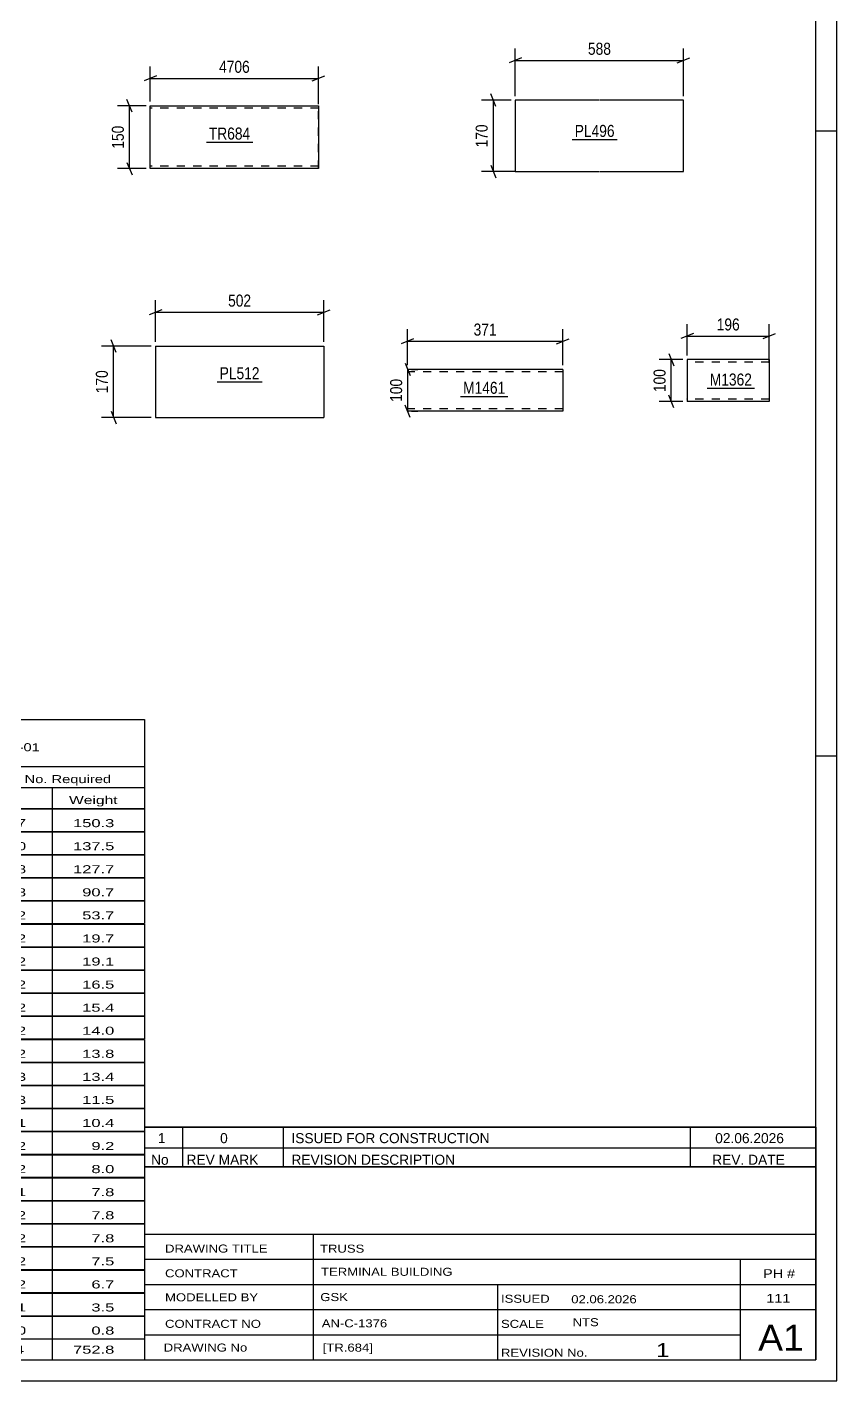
# Model space of a CAD drawing. Header units: millimetres. Extents: x 0 to 841, y 0 to 594.
# Drawn here: x 648 to 841, y 0 to 322.8 of the extents above; entities that cross this region are included whole.
import ezdxf

# ---------------------------------------------------------------- set-up
doc = ezdxf.new("R2010")
doc.units = ezdxf.units.MM
doc.linetypes.add('DXK_LINE_DOT2', pattern=[3.9198, 1.9599, -1.9599])
doc.styles.add('Arial Narrow', font='ARIALN.TTF', dxfattribs={"height": 0.2})

# ---------------------------------------------------------------- blocks, each defined once
blk = doc.blocks.new('Unknown-570386953-1113')
at = {"color": 5, "linetype": 'Continuous'}
for p, q in [((841, 0), (841, 594)), ((836, 5), (836, 589)), ((841, 298), (836, 298)), ((841, 149), (836, 149)), ((5, 5), (836, 5)), ((0, 0), (841, 0))]:
    blk.add_line(p, q, dxfattribs=at)
blk = doc.blocks.new('Part-570386953-1851 - 1837')
at = {"color": 2, "linetype": 'Continuous'}
for p, q in [((764.36, 305.39), (764.36, 288.39)), ((784.36, 305.39), (764.36, 305.39)), ((804.46, 305.39), (784.46, 305.39)), ((804.46, 288.39), (804.46, 305.39)), ((764.36, 288.39), (784.36, 288.39)), ((784.46, 288.39), (804.46, 288.39))]:
    blk.add_line(p, q, dxfattribs=at)
blk = doc.blocks.new('Part-570386953-1677 - 1663')
at = {"color": 2, "linetype": 'Continuous'}
for p, q in [((677.37, 289.09), (677.37, 304.09)), ((677.37, 304.09), (697.37, 304.09)), ((697.47, 304.09), (717.47, 304.09)), ((717.47, 304.09), (717.47, 304.09)), ((717.47, 304.09), (717.47, 289.09)), ((697.37, 289.09), (677.37, 289.09)), ((717.47, 289.09), (697.47, 289.09)), ((717.47, 289.09), (717.47, 289.09))]:
    blk.add_line(p, q, dxfattribs=at)
at = {"color": 7, "linetype": 'DXK_LINE_DOT2'}
for p, q in [((697.37, 303.49), (677.37, 303.49)), ((717.47, 303.49), (697.47, 303.49)), ((717.47, 289.09), (717.47, 304.09)), ((717.47, 303.49), (717.47, 303.49)), ((697.37, 289.69), (677.37, 289.69)), ((677.37, 289.09), (677.37, 289.18)), ((717.47, 289.69), (697.47, 289.69)), ((717.47, 289.69), (717.47, 289.69))]:
    blk.add_line(p, q, dxfattribs=at)
blk = doc.blocks.new('Part-570386953-4814 - 4810')
at = {"color": 2, "linetype": 'Continuous'}
for p, q in [((824.89, 243.54), (805.31, 243.54)), ((805.31, 243.54), (805.31, 233.54)), ((824.89, 243.54), (824.89, 243.45)), ((824.89, 243.45), (824.89, 233.54)), ((824.89, 233.54), (805.31, 233.54))]:
    blk.add_line(p, q, dxfattribs=at)
at = {"color": 7, "linetype": 'DXK_LINE_DOT2'}
for p, q in [((824.89, 242.94), (805.31, 242.94)), ((805.31, 234.14), (805.31, 234.19)), ((824.89, 234.14), (805.31, 234.14)), ((824.89, 234.14), (824.89, 234.19))]:
    blk.add_line(p, q, dxfattribs=at)
blk = doc.blocks.new('Part-570386953-32061 - 32060')
at = {"color": 2, "linetype": 'Continuous'}
for p, q in [((678.6, 246.77), (678.6, 229.77)), ((678.6, 246.77), (698.6, 246.77)), ((698.7, 246.77), (718.7, 246.77)), ((718.7, 246.77), (718.7, 229.77)), ((678.6, 229.77), (698.6, 229.77)), ((698.7, 229.77), (718.7, 229.77))]:
    blk.add_line(p, q, dxfattribs=at)
blk = doc.blocks.new('Part-570386953-32075 - 32074')
at = {"color": 2, "linetype": 'Continuous'}
for p, q in [((775.7, 241.22), (738.63, 241.22)), ((738.63, 241.22), (738.63, 231.31)), ((775.7, 241.22), (775.7, 231.22)), ((738.63, 231.22), (738.63, 231.31)), ((775.7, 231.22), (738.63, 231.22))]:
    blk.add_line(p, q, dxfattribs=at)
at = {"color": 7, "linetype": 'DXK_LINE_DOT2'}
for p, q in [((775.7, 240.62), (738.63, 240.62)), ((775.7, 241.13), (775.7, 241.22)), ((738.63, 231.82), (738.63, 231.86)), ((775.7, 231.82), (738.63, 231.82)), ((775.7, 231.82), (775.7, 231.86))]:
    blk.add_line(p, q, dxfattribs=at)
blk = doc.blocks.new('StraightDimension-570386953-27047 - 1837')
at = {"color": 7, "linetype": 'Continuous'}
for p, q in [((764.36, 306.39), (764.36, 317.74)), ((804.46, 306.39), (804.46, 317.74)), ((765.86, 315.49), (762.86, 314.29)), ((764.36, 314.89), (804.46, 314.89)), ((802.96, 314.29), (805.96, 315.49))]:
    blk.add_line(p, q, dxfattribs=at)
at = {"color": 0}
blk.add_wipeout([(787.75, 315.64), (787.75, 319.84), (781.07, 319.84), (781.07, 315.64)], dxfattribs=at)
at = {"color": 3, "style": 'Arial Narrow'}
blk.add_text('588', height=2.863, dxfattribs=at).set_placement((781.67, 316.24))
blk = doc.blocks.new('StraightDimension-570386953-27058 - 1837')
at = {"color": 7, "linetype": 'Continuous'}
for p, q in [((759.72, 303.89), (758.52, 306.89)), ((763.36, 305.39), (756.27, 305.39)), ((759.12, 288.39), (759.12, 305.39)), ((764.42, 288.39), (756.27, 288.39)), ((758.52, 289.89), (759.72, 286.89))]:
    blk.add_line(p, q, dxfattribs=at)
at = {"color": 0}
blk.add_wipeout([(758.37, 300.23), (754.17, 300.23), (754.17, 293.55), (758.37, 293.55)], dxfattribs=at)
at = {"color": 3, "style": 'Arial Narrow'}
blk.add_text('170', height=2.863, rotation=90.0002, dxfattribs=at).set_placement((757.77, 294.15))
blk = doc.blocks.new('StraightDimension-570386953-31820 - 1663')
at = {"color": 7, "linetype": 'Continuous'}
for p, q in [((676.37, 304.09), (669.56, 304.09)), ((673.01, 302.59), (671.81, 305.59)), ((672.41, 289.09), (672.41, 304.09)), ((671.81, 290.59), (673.01, 287.59)), ((676.37, 289.09), (669.56, 289.09))]:
    blk.add_line(p, q, dxfattribs=at)
at = {"color": 0}
blk.add_wipeout([(671.66, 299.93), (667.46, 299.93), (667.46, 293.25), (671.66, 293.25)], dxfattribs=at)
at = {"color": 3, "style": 'Arial Narrow'}
blk.add_text('150', height=2.863, rotation=90.0002, dxfattribs=at).set_placement((671.06, 293.85))
blk = doc.blocks.new('StraightDimension-570386953-31806 - 1663')
at = {"color": 7, "linetype": 'Continuous'}
for p, q in [((677.37, 305.09), (677.37, 313.44)), ((717.47, 304.49), (717.47, 313.44)), ((678.87, 311.19), (675.87, 309.99)), ((677.37, 310.59), (717.47, 310.59)), ((715.97, 309.99), (718.97, 311.19))]:
    blk.add_line(p, q, dxfattribs=at)
at = {"color": 0}
blk.add_wipeout([(701.67, 311.34), (701.67, 315.54), (693.16, 315.54), (693.16, 311.34)], dxfattribs=at)
at = {"color": 3, "style": 'Arial Narrow'}
blk.add_text('4706', height=2.863, dxfattribs=at).set_placement((693.76, 311.94))
blk = doc.blocks.new('StraightDimension-570386953-31896 - 4810')
at = {"color": 7, "linetype": 'Continuous'}
for p, q in [((804.31, 243.54), (798.67, 243.54)), ((800.92, 245.04), (802.12, 242.04)), ((801.52, 233.54), (801.52, 243.54)), ((804.31, 233.54), (798.67, 233.54)), ((802.12, 232.04), (800.92, 235.04))]:
    blk.add_line(p, q, dxfattribs=at)
at = {"color": 0}
blk.add_wipeout([(800.77, 241.88), (796.57, 241.88), (796.57, 235.2), (800.77, 235.2)], dxfattribs=at)
at = {"color": 3, "style": 'Arial Narrow'}
blk.add_text('100', height=2.863, rotation=90.0002, dxfattribs=at).set_placement((800.17, 235.8))
blk = doc.blocks.new('StraightDimension-570386953-31853 - 4810')
at = {"color": 7, "linetype": 'Continuous'}
for p, q in [((805.31, 244.54), (805.31, 252)), ((824.89, 242.75), (824.89, 252)), ((806.81, 249.75), (803.81, 248.55)), ((805.31, 249.15), (824.89, 249.15)), ((823.39, 248.55), (826.39, 249.75))]:
    blk.add_line(p, q, dxfattribs=at)
at = {"color": 0}
blk.add_wipeout([(818.44, 249.9), (818.44, 254.1), (811.76, 254.1), (811.76, 249.9)], dxfattribs=at)
at = {"color": 3, "style": 'Arial Narrow'}
blk.add_text('196', height=2.863, dxfattribs=at).set_placement((812.36, 250.5))
blk = doc.blocks.new('StraightDimension-570386953-32200 - 32060')
at = {"color": 7, "linetype": 'Continuous'}
for p, q in [((677.6, 246.77), (665.75, 246.77)), ((669.2, 245.27), (668, 248.27)), ((668.6, 229.77), (668.6, 246.77)), ((677.6, 229.77), (665.75, 229.77)), ((668, 231.27), (669.2, 228.27))]:
    blk.add_line(p, q, dxfattribs=at)
at = {"color": 0}
blk.add_wipeout([(667.85, 241.61), (663.65, 241.61), (663.65, 234.93), (667.85, 234.93)], dxfattribs=at)
at = {"color": 3, "style": 'Arial Narrow'}
blk.add_text('170', height=2.863, rotation=90.0002, dxfattribs=at).set_placement((667.25, 235.53))
blk = doc.blocks.new('StraightDimension-570386953-32204 - 32060')
at = {"color": 7, "linetype": 'Continuous'}
for p, q in [((680.1, 255.44), (677.1, 254.24)), ((678.6, 247.77), (678.6, 257.69)), ((717.2, 254.24), (720.2, 255.44)), ((718.7, 247.77), (718.7, 257.69)), ((678.6, 254.84), (718.7, 254.84))]:
    blk.add_line(p, q, dxfattribs=at)
at = {"color": 0}
blk.add_wipeout([(701.99, 255.59), (701.99, 259.79), (695.31, 259.79), (695.31, 255.59)], dxfattribs=at)
at = {"color": 3, "style": 'Arial Narrow'}
blk.add_text('502', height=2.863, dxfattribs=at).set_placement((695.91, 256.19))
blk = doc.blocks.new('StraightDimension-570386953-35262 - 32074')
at = {"color": 7, "linetype": 'Continuous'}
for p, q in [((738.63, 242.22), (738.63, 250.77)), ((775.7, 242.22), (775.7, 250.77)), ((740.13, 248.52), (737.13, 247.32)), ((738.63, 247.92), (775.7, 247.92)), ((774.2, 247.32), (777.2, 248.52))]:
    blk.add_line(p, q, dxfattribs=at)
at = {"color": 0}
blk.add_wipeout([(760.5, 248.67), (760.5, 252.87), (753.82, 252.87), (753.82, 248.67)], dxfattribs=at)
at = {"color": 3, "style": 'Arial Narrow'}
blk.add_text('371', height=2.863, dxfattribs=at).set_placement((754.42, 249.27))
blk = doc.blocks.new('StraightDimension-570386953-35273 - 32074')
at = {"color": 7, "linetype": 'Continuous'}
for p, q in [((738.13, 242.72), (739.33, 239.72)), ((738.73, 231.22), (738.73, 241.22)), ((739.63, 241.22), (741.13, 241.22)), ((739.33, 229.72), (738.13, 232.72)), ((739.63, 231.22), (741.13, 231.22))]:
    blk.add_line(p, q, dxfattribs=at)
at = {"color": 0}
blk.add_wipeout([(737.98, 239.56), (733.78, 239.56), (733.78, 232.88), (737.98, 232.88)], dxfattribs=at)
at = {"color": 3, "style": 'Arial Narrow'}
blk.add_text('100', height=2.863, rotation=90.0002, dxfattribs=at).set_placement((737.38, 233.48))
blk = doc.blocks.new('Unknown-570386953-37525')
at = {"color": 7, "linetype": 'Continuous'}
for p, q in [((676, 51.05), (676, 5)), ((676, 51.05), (836, 51.05)), ((836, 51), (836, 5)), ((676, 35), (836, 35)), ((716.14, 35), (716.14, 5)), ((676, 29), (836, 29)), ((818, 5.05), (818, 29.05)), ((676, 23), (836, 23)), ((760.14, 23), (760.14, 5)), ((676, 17), (836, 17)), ((676, 11), (818, 11)), ((676, 5), (836, 5))]:
    blk.add_line(p, q, dxfattribs=at)
at = {"color": 7, "style": 'Arial Narrow'}
for s, height, width, p in [('DRAWING TITLE', 1.9089, 1.425378, (680.88, 30.61)), ('TRUSS', 1.909, 1.425378, (717.81, 30.59)), ('CONTRACT', 1.909, 1.425378, (680.88, 24.71)), ('TERMINAL BUILDING', 1.9089, 1.425378, (718.06, 25.07)), ('MODELLED BY', 1.9089, 1.425378, (680.88, 18.98)), ('GSK', 1.909, 1.425378, (717.88, 19.04)), ('ISSUED', 1.909, 1.425378, (760.94, 18.64)), ('02.06.2026', 1.909, 1.425378, (777.69, 18.52)), ('CONTRACT NO', 1.9089, 1.425378, (680.88, 12.66)), ('AN-C-1376', 1.909, 1.425378, (718.23, 12.78)), ('SCALE', 1.909, 1.425378, (760.94, 12.65)), ('A1', 6.204, 1.25, (822.24, 7.2)), ('DRAWING No', 1.909, 1.425378, (680.56, 7)), ('[TR.684]', 1.909, 1.425378, (718.46, 6.99)), ('REVISION No.', 1.9089, 1.425378, (760.94, 5.77)), ('1', 3.34, 1.5, (797.91, 5.68))]:
    blk.add_text(s, height=height, dxfattribs=dict(at, width=width)).set_placement(p)
at = {"color": 7, "linetype": 'Continuous', "style": 'Arial Narrow'}
for s, height, width, p in [('PH #', 2.1, 1.42538, (823.4, 24.55)), ('111', 2.1, 1.42538, (824.19, 18.65)), ('NTS', 1.909, 1.425378, (778, 13.05))]:
    blk.add_text(s, height=height, dxfattribs=dict(at, width=width)).set_placement(p)
blk = doc.blocks.new('Unknown-570386953-37526')
at = {"color": 7, "linetype": 'Continuous'}
for p, q in [((516, 157.75), (676, 157.75)), ((516, 146.5), (516, 157.75)), ((676, 157.75), (676, 146.5)), ((516, 146.5), (676, 146.5)), ((516, 146.5), (516, 141.5)), ((676, 146.5), (676, 141.5)), ((516, 141.5), (676, 141.5)), ((516, 141.5), (516, 136.5)), ((540, 141.5), (540, 136.5)), ((575.5, 141.5), (575.5, 136.5)), ((601.5, 141.5), (601.5, 136.5)), ((614.5, 141.5), (614.5, 136.5)), ((632, 141.5), (632, 136.5)), ((654, 141.5), (654, 136.5)), ((676, 141.5), (676, 136.5)), ((516, 136.5), (676, 136.5)), ((516, 136.45), (516, 131.05)), ((516, 136.45), (676, 136.45)), ((540, 136.5), (540, 131)), ((575.5, 136.5), (575.5, 131)), ((601.5, 136.5), (601.5, 131)), ((614.5, 136.5), (614.5, 131)), ((632, 136.5), (632, 131)), ((654, 136.5), (654, 131)), ((676, 136.45), (676, 131.05)), ((516, 131.05), (676, 131.05)), ((516, 130.95), (516, 125.55)), ((516, 130.95), (676, 130.95)), ((540, 131), (540, 125.5)), ((575.5, 131), (575.5, 125.5)), ((601.5, 131), (601.5, 125.5)), ((614.5, 131), (614.5, 125.5)), ((632, 131), (632, 125.5)), ((654, 131), (654, 125.5)), ((676, 130.95), (676, 125.55)), ((516, 125.55), (676, 125.55)), ((516, 125.45), (516, 120.05)), ((516, 125.45), (676, 125.45)), ((540, 125.5), (540, 120)), ((575.5, 125.5), (575.5, 120)), ((601.5, 125.5), (601.5, 120)), ((614.5, 125.5), (614.5, 120)), ((632, 125.5), (632, 120)), ((654, 125.5), (654, 120)), ((676, 125.45), (676, 120.05)), ((516, 120.05), (676, 120.05)), ((516, 119.95), (516, 114.55)), ((516, 119.95), (676, 119.95)), ((540, 120), (540, 114.5)), ((575.5, 120), (575.5, 114.5)), ((601.5, 120), (601.5, 114.5)), ((614.5, 120), (614.5, 114.5)), ((632, 120), (632, 114.5)), ((654, 120), (654, 114.5)), ((676, 119.95), (676, 114.55)), ((516, 114.55), (676, 114.55)), ((516, 114.45), (516, 109.05)), ((516, 114.45), (676, 114.45)), ((540, 114.5), (540, 109)), ((575.5, 114.5), (575.5, 109)), ((601.5, 114.5), (601.5, 109)), ((614.5, 114.5), (614.5, 109)), ((632, 114.5), (632, 109)), ((654, 114.5), (654, 109)), ((676, 114.45), (676, 109.05)), ((516, 109.05), (676, 109.05)), ((516, 108.95), (516, 103.55)), ((516, 108.95), (676, 108.95)), ((540, 109), (540, 103.5)), ((575.5, 109), (575.5, 103.5)), ((601.5, 109), (601.5, 103.5)), ((614.5, 109), (614.5, 103.5)), ((632, 109), (632, 103.5)), ((654, 109), (654, 103.5)), ((676, 108.95), (676, 103.55)), ((516, 103.55), (676, 103.55)), ((516, 103.45), (516, 98.05)), ((516, 103.45), (676, 103.45)), ((540, 103.5), (540, 98)), ((575.5, 103.5), (575.5, 98)), ((601.5, 103.5), (601.5, 98)), ((614.5, 103.5), (614.5, 98)), ((632, 103.5), (632, 98)), ((654, 103.5), (654, 98)), ((676, 103.45), (676, 98.05)), ((516, 98.05), (676, 98.05)), ((516, 97.95), (516, 92.55)), ((516, 97.95), (676, 97.95)), ((540, 98), (540, 92.5)), ((575.5, 98), (575.5, 92.5)), ((601.5, 98), (601.5, 92.5)), ((614.5, 98), (614.5, 92.5)), ((632, 98), (632, 92.5)), ((654, 98), (654, 92.5)), ((676, 97.95), (676, 92.55)), ((516, 92.55), (676, 92.55)), ((516, 92.45), (516, 87.05)), ((516, 92.45), (676, 92.45)), ((540, 92.5), (540, 87)), ((575.5, 92.5), (575.5, 87)), ((601.5, 92.5), (601.5, 87)), ((614.5, 92.5), (614.5, 87)), ((632, 92.5), (632, 87)), ((654, 92.5), (654, 87)), ((676, 92.45), (676, 87.05)), ((516, 87.05), (676, 87.05)), ((516, 86.95), (516, 81.55)), ((516, 86.95), (676, 86.95)), ((540, 87), (540, 81.5)), ((575.5, 87), (575.5, 81.5)), ((601.5, 87), (601.5, 81.5)), ((614.5, 87), (614.5, 81.5)), ((632, 87), (632, 81.5)), ((654, 87), (654, 81.5)), ((676, 86.95), (676, 81.55)), ((516, 81.55), (676, 81.55)), ((516, 81.45), (516, 76.05)), ((516, 81.45), (676, 81.45)), ((540, 81.5), (540, 76)), ((575.5, 81.5), (575.5, 76)), ((601.5, 81.5), (601.5, 76)), ((614.5, 81.5), (614.5, 76)), ((632, 81.5), (632, 76)), ((654, 81.5), (654, 76)), ((676, 81.45), (676, 76.05)), ((516, 76.05), (676, 76.05)), ((516, 75.95), (516, 70.55)), ((516, 75.95), (676, 75.95)), ((540, 76), (540, 70.5)), ((575.5, 76), (575.5, 70.5)), ((601.5, 76), (601.5, 70.5)), ((614.5, 76), (614.5, 70.5)), ((632, 76), (632, 70.5)), ((654, 76), (654, 70.5)), ((676, 75.95), (676, 70.55)), ((516, 70.55), (676, 70.55)), ((516, 70.45), (516, 65.05)), ((516, 70.45), (676, 70.45)), ((540, 70.5), (540, 65)), ((575.5, 70.5), (575.5, 65)), ((601.5, 70.5), (601.5, 65)), ((614.5, 70.5), (614.5, 65)), ((632, 70.5), (632, 65)), ((654, 70.5), (654, 65)), ((676, 70.45), (676, 65.05)), ((516, 65.05), (676, 65.05)), ((516, 64.95), (516, 59.55)), ((516, 64.95), (676, 64.95)), ((540, 65), (540, 59.5)), ((575.5, 65), (575.5, 59.5)), ((601.5, 65), (601.5, 59.5)), ((614.5, 65), (614.5, 59.5)), ((632, 65), (632, 59.5)), ((654, 65), (654, 59.5)), ((676, 64.95), (676, 59.55)), ((516, 59.55), (676, 59.55)), ((516, 59.45), (516, 54.05)), ((516, 59.45), (676, 59.45)), ((540, 59.5), (540, 54)), ((575.5, 59.5), (575.5, 54)), ((601.5, 59.5), (601.5, 54)), ((614.5, 59.5), (614.5, 54)), ((632, 59.5), (632, 54)), ((654, 59.5), (654, 54)), ((676, 59.45), (676, 54.05)), ((516, 54.05), (676, 54.05)), ((516, 53.95), (516, 48.55)), ((516, 53.95), (676, 53.95)), ((540, 54), (540, 48.5)), ((575.5, 54), (575.5, 48.5)), ((601.5, 54), (601.5, 48.5)), ((614.5, 54), (614.5, 48.5)), ((632, 54), (632, 48.5)), ((654, 54), (654, 48.5)), ((676, 53.95), (676, 48.55)), ((516, 48.55), (676, 48.55)), ((516, 48.45), (516, 43.05)), ((516, 48.45), (676, 48.45)), ((540, 48.5), (540, 43)), ((575.5, 48.5), (575.5, 43)), ((601.5, 48.5), (601.5, 43)), ((614.5, 48.5), (614.5, 43)), ((632, 48.5), (632, 43)), ((654, 48.5), (654, 43)), ((676, 48.45), (676, 43.05)), ((516, 43.05), (676, 43.05)), ((516, 42.95), (516, 37.55)), ((516, 42.95), (676, 42.95)), ((540, 43), (540, 37.5)), ((575.5, 43), (575.5, 37.5)), ((601.5, 43), (601.5, 37.5)), ((614.5, 43), (614.5, 37.5)), ((632, 43), (632, 37.5)), ((654, 43), (654, 37.5)), ((676, 42.95), (676, 37.55)), ((516, 37.55), (676, 37.55)), ((516, 37.45), (516, 32.05)), ((516, 37.45), (676, 37.45)), ((540, 37.5), (540, 32)), ((575.5, 37.5), (575.5, 32)), ((601.5, 37.5), (601.5, 32)), ((614.5, 37.5), (614.5, 32)), ((632, 37.5), (632, 32)), ((654, 37.5), (654, 32)), ((676, 37.45), (676, 32.05)), ((516, 32.05), (676, 32.05)), ((516, 31.95), (516, 26.55)), ((516, 31.95), (676, 31.95)), ((540, 32), (540, 26.5)), ((575.5, 32), (575.5, 26.5)), ((601.5, 32), (601.5, 26.5)), ((614.5, 32), (614.5, 26.5)), ((632, 32), (632, 26.5)), ((654, 32), (654, 26.5)), ((676, 31.95), (676, 26.55)), ((516, 26.55), (676, 26.55)), ((516, 26.45), (516, 21.05)), ((516, 26.45), (676, 26.45)), ((540, 26.5), (540, 21)), ((575.5, 26.5), (575.5, 21)), ((601.5, 26.5), (601.5, 21)), ((614.5, 26.5), (614.5, 21)), ((632, 26.5), (632, 21)), ((654, 26.5), (654, 21)), ((676, 26.45), (676, 21.05)), ((516, 21.05), (676, 21.05)), ((516, 20.95), (516, 15.55)), ((516, 20.95), (676, 20.95)), ((540, 21), (540, 15.5)), ((575.5, 21), (575.5, 15.5)), ((601.5, 21), (601.5, 15.5)), ((614.5, 21), (614.5, 15.5)), ((632, 21), (632, 15.5)), ((654, 21), (654, 15.5)), ((676, 20.95), (676, 15.55)), ((516, 15.55), (676, 15.55)), ((516, 15.45), (516, 10.05)), ((516, 15.45), (676, 15.45)), ((540, 15.5), (540, 10)), ((575.5, 15.5), (575.5, 10)), ((601.5, 15.5), (601.5, 10)), ((614.5, 15.5), (614.5, 10)), ((632, 15.5), (632, 10)), ((654, 15.5), (654, 10)), ((676, 15.45), (676, 10.05)), ((516, 10.05), (676, 10.05)), ((516, 10), (676, 10)), ((516, 10), (516, 5)), ((632, 10), (632, 5)), ((654, 10), (654, 5)), ((676, 10), (676, 5)), ((516, 5), (676, 5))]:
    blk.add_line(p, q, dxfattribs=at)
at = {"color": 7, "style": 'Arial Narrow'}
for s, height, width, p in [('GENERAL NOTES & WELD DETAILS :', 2.8633, 1.4, (517.15, 150.06)), ('REFER TYP DRAWING TYP-01', 1.9089, 1.6, (600.7, 150.16)), ("MATERIAL LIST FOR ASSEMBLY MK'D", 1.9089, 1.6, (517.15, 142.56)), ('TR684', 1.909, 1.794707, (609.9, 142.47)), ('1', 1.91, 1.794707, (638.08, 142.56)), ('No. Required', 1.9089, 1.6, (647.41, 142.56)), ('Mark', 1.909, 1.7, (517.34, 137.5)), ('Profile', 1.909, 1.7, (550.41, 137.5)), ('Material', 1.909, 1.7, (580.54, 137.56)), ('No.', 1.909, 1.7, (605.5, 137.56)), ('Length', 1.909, 1.7, (616, 137.56)), ('Area', 1.909, 1.7, (638.5, 137.56)), ('Weight', 1.909, 1.7, (658, 137.56))]:
    blk.add_text(s, height=height, dxfattribs=dict(at, width=width)).set_placement(p)
at = {"color": 7, "linetype": 'Continuous', "style": 'Arial Narrow'}
for s, height, width, p in [('M317', 1.909, 1.794707, (517.5, 132.06)), ('SHS132*6', 1.909, 1.794707, (542, 132.06)), ('E350', 1.909, 1.794707, (581.74, 132.06)), ('2', 1.91, 1.794707, (605.86, 132.06)), ('3214', 1.909, 1.794707, (618.58, 132.06)), ('1.7', 1.909, 1.794707, (642.32, 132.06)), ('150.3', 1.909, 1.794707, (658.96, 132.06)), ('BC361', 1.909, 1.794707, (517.5, 126.56)), ('SHS150*6', 1.909, 1.794707, (542, 126.56)), ('E350', 1.909, 1.794707, (581.74, 126.56)), ('1', 1.91, 1.794707, (605.86, 126.56)), ('5068', 1.909, 1.794707, (618.58, 126.56)), ('3.0', 1.909, 1.794707, (642.32, 126.56)), ('137.5', 1.909, 1.794707, (658.96, 126.56)), ('TR684', 1.909, 1.794707, (517.5, 121.06)), ('SHS150*6', 1.909, 1.794707, (542, 121.06)), ('E350', 1.909, 1.794707, (581.74, 121.06)), ('1', 1.91, 1.794707, (605.86, 121.06)), ('4706', 1.909, 1.794707, (618.58, 121.06)), ('2.8', 1.909, 1.794707, (642.32, 121.06)), ('127.7', 1.909, 1.794707, (658.96, 121.06)), ('SP20', 1.909, 1.794707, (517.5, 115.56)), ('PL20*380', 1.909, 1.794707, (542, 115.56)), ('E350', 1.909, 1.794707, (581.74, 115.56)), ('4', 1.91, 1.794707, (605.86, 115.56)), ('380', 1.909, 1.794707, (620.77, 115.56)), ('0.3', 1.909, 1.794707, (642.32, 115.56)), ('90.7', 1.909, 1.794707, (661.14, 115.56)), ('M853', 1.909, 1.794707, (517.5, 110.06)), ('SHS100*6', 1.909, 1.794707, (542, 110.06)), ('E350', 1.909, 1.794707, (581.74, 110.06)), ('1', 1.91, 1.794707, (605.86, 110.06)), ('3109', 1.909, 1.794707, (618.58, 110.06)), ('1.2', 1.909, 1.794707, (642.32, 110.06)), ('53.7', 1.909, 1.794707, (661.14, 110.06)), ('M1461', 1.909, 1.794707, (517.5, 104.56)), ('RHS100*100*6', 1.9089, 1.794707, (542, 104.56)), ('E350', 1.909, 1.794707, (581.74, 104.56)), ('3', 1.91, 1.794707, (605.86, 104.56)), ('371', 1.909, 1.794707, (620.77, 104.56)), ('0.2', 1.909, 1.794707, (642.32, 104.56)), ('19.7', 1.909, 1.794707, (661.14, 104.56)), ('PL480', 1.909, 1.794707, (517.5, 99.06)), ('PL12*201', 1.909, 1.794707, (542, 99.06)), ('E350', 1.909, 1.794707, (581.74, 99.06)), ('2', 1.91, 1.794707, (605.86, 99.06)), ('577', 1.909, 1.794707, (620.77, 99.06)), ('0.2', 1.909, 1.794707, (642.32, 99.06)), ('19.1', 1.909, 1.794707, (661.14, 99.06)), ('PL478', 1.909, 1.794707, (517.5, 93.56)), ('PL12*197', 1.909, 1.794707, (542, 93.56)), ('E350', 1.909, 1.794707, (581.74, 93.56)), ('2', 1.91, 1.794707, (605.86, 93.56)), ('517', 1.909, 1.794707, (620.77, 93.56)), ('0.2', 1.909, 1.794707, (642.32, 93.56)), ('16.5', 1.909, 1.794707, (661.14, 93.56)), ('PL481', 1.909, 1.794707, (517.5, 88.06)), ('PL10*170', 1.909, 1.794707, (542, 88.06)), ('E350', 1.909, 1.794707, (581.74, 88.06)), ('2', 1.91, 1.794707, (605.86, 88.06)), ('577', 1.909, 1.794707, (620.77, 88.06)), ('0.2', 1.909, 1.794707, (642.32, 88.06)), ('15.4', 1.909, 1.794707, (661.14, 88.06)), ('M1501', 1.909, 1.794707, (517.5, 82.56)), ('RHS100*100*6', 1.9089, 1.794707, (542, 82.56)), ('E350', 1.909, 1.794707, (581.74, 82.56)), ('2', 1.91, 1.794707, (605.86, 82.56)), ('395', 1.909, 1.794707, (620.77, 82.56)), ('0.2', 1.909, 1.794707, (642.32, 82.56)), ('14.0', 1.909, 1.794707, (661.14, 82.56)), ('PL479', 1.909, 1.794707, (517.5, 77.06)), ('PL10*170', 1.909, 1.794707, (542, 77.06)), ('E350', 1.909, 1.794707, (581.74, 77.06)), ('2', 1.91, 1.794707, (605.86, 77.06)), ('517', 1.909, 1.794707, (620.77, 77.06)), ('0.2', 1.909, 1.794707, (642.32, 77.06)), ('13.8', 1.909, 1.794707, (661.14, 77.06)), ('PL495', 1.909, 1.794707, (517.5, 71.56)), ('PL12*293', 1.909, 1.794707, (542, 71.56)), ('E350', 1.909, 1.794707, (581.74, 71.56)), ('1', 1.91, 1.794707, (605.86, 71.56)), ('588', 1.909, 1.794707, (620.77, 71.56)), ('0.3', 1.909, 1.794707, (642.32, 71.56)), ('13.4', 1.909, 1.794707, (661.14, 71.56)), ('PL497', 1.909, 1.794707, (517.5, 66.06)), ('PL12*260', 1.909, 1.794707, (542, 66.06)), ('E350', 1.909, 1.794707, (581.74, 66.06)), ('1', 1.91, 1.794707, (605.86, 66.06)), ('586', 1.909, 1.794707, (620.77, 66.06)), ('0.3', 1.909, 1.794707, (642.32, 66.06)), ('11.5', 1.909, 1.794707, (661.14, 66.06)), ('PL580', 1.909, 1.794707, (517.5, 60.56)), ('PL12*120', 1.909, 1.794707, (542, 60.56)), ('E350', 1.909, 1.794707, (581.74, 60.56)), ('4', 1.91, 1.794707, (605.86, 60.56)), ('230', 1.909, 1.794707, (620.77, 60.56)), ('0.1', 1.909, 1.794707, (642.32, 60.56)), ('10.4', 1.909, 1.794707, (661.14, 60.56)), ('PL509', 1.909, 1.794707, (517.5, 55.06)), ('PL12*201', 1.909, 1.794707, (542, 55.06)), ('E350', 1.909, 1.794707, (581.74, 55.06)), ('1', 1.91, 1.794707, (605.86, 55.06)), ('560', 1.909, 1.794707, (620.77, 55.06)), ('0.2', 1.909, 1.794707, (642.32, 55.06)), ('9.2', 1.909, 1.794707, (663.33, 55.06)), ('PL511', 1.909, 1.794707, (517.5, 49.56)), ('PL12*197', 1.909, 1.794707, (542, 49.56)), ('E350', 1.909, 1.794707, (581.74, 49.56)), ('1', 1.91, 1.794707, (605.86, 49.56)), ('502', 1.909, 1.794707, (620.77, 49.56)), ('0.2', 1.909, 1.794707, (642.32, 49.56)), ('8.0', 1.909, 1.794707, (663.33, 49.56)), ('M1450', 1.909, 1.794707, (517.5, 44.06)), ('RHS100*100*6', 1.9089, 1.794707, (542, 44.06)), ('E350', 1.909, 1.794707, (581.74, 44.06)), ('2', 1.91, 1.794707, (605.86, 44.06)), ('220', 1.909, 1.794707, (620.77, 44.06)), ('0.1', 1.909, 1.794707, (642.32, 44.06)), ('7.8', 1.909, 1.794707, (663.33, 44.06)), ('PL496', 1.909, 1.794707, (517.5, 38.56)), ('PL10*170', 1.909, 1.794707, (542, 38.56)), ('E350', 1.909, 1.794707, (581.74, 38.56)), ('1', 1.91, 1.794707, (605.86, 38.56)), ('588', 1.909, 1.794707, (620.77, 38.56)), ('0.2', 1.909, 1.794707, (642.32, 38.56)), ('7.8', 1.909, 1.794707, (663.33, 38.56)), ('PL498', 1.909, 1.794707, (517.5, 33.06)), ('PL10*170', 1.909, 1.794707, (542, 33.06)), ('E350', 1.909, 1.794707, (581.74, 33.06)), ('1', 1.91, 1.794707, (605.86, 33.06)), ('586', 1.909, 1.794707, (620.77, 33.06)), ('0.2', 1.909, 1.794707, (642.32, 33.06)), ('7.8', 1.909, 1.794707, (663.33, 33.06)), ('PL510', 1.909, 1.794707, (517.5, 27.56)), ('PL10*170', 1.909, 1.794707, (542, 27.56)), ('E350', 1.909, 1.794707, (581.74, 27.56)), ('1', 1.91, 1.794707, (605.86, 27.56)), ('560', 1.909, 1.794707, (620.77, 27.56)), ('0.2', 1.909, 1.794707, (642.32, 27.56)), ('7.5', 1.909, 1.794707, (663.33, 27.56)), ('PL512', 1.909, 1.794707, (517.5, 22.06)), ('PL10*170', 1.909, 1.794707, (542, 22.06)), ('E350', 1.909, 1.794707, (581.74, 22.06)), ('1', 1.91, 1.794707, (605.86, 22.06)), ('502', 1.909, 1.794707, (620.77, 22.06)), ('0.2', 1.909, 1.794707, (642.32, 22.06)), ('6.7', 1.909, 1.794707, (663.33, 22.06)), ('M1362', 1.909, 1.794707, (517.5, 16.56)), ('RHS100*100*6', 1.9089, 1.794707, (542, 16.56)), ('E350', 1.909, 1.794707, (581.74, 16.56)), ('1', 1.91, 1.794707, (605.86, 16.56)), ('196', 1.909, 1.794707, (620.77, 16.56)), ('0.1', 1.909, 1.794707, (642.32, 16.56)), ('3.5', 1.909, 1.794707, (663.33, 16.56)), ('PL783', 1.909, 1.794707, (517.5, 11.06)), ('PL6*88', 1.909, 1.794707, (542, 11.06)), ('E350', 1.909, 1.794707, (581.74, 11.06)), ('1', 1.91, 1.794707, (605.86, 11.06)), ('200', 1.909, 1.794707, (620.77, 11.06)), ('0.0', 1.909, 1.794707, (642.32, 11.06)), ('0.8', 1.909, 1.794707, (663.33, 11.06)), ('Total', 1.909, 1.7, (618.33, 6.5)), ('16.4', 1.909, 1.794707, (639.64, 6.5)), ('752.8', 1.909, 1.794707, (658.96, 6.5))]:
    blk.add_text(s, height=height, dxfattribs=dict(at, width=width)).set_placement(p)
blk = doc.blocks.new('Unknown-570386953-37528')
at = {"color": 7, "linetype": 'Continuous'}
for p, q in [((676, 60.55), (836, 60.55)), ((836, 60.55), (676, 60.55)), ((676, 60.55), (676, 55.55)), ((685, 60.55), (685, 55.55)), ((709, 60.55), (709, 55.55)), ((806, 60.55), (806, 55.55)), ((836, 60.55), (836, 55.55)), ((676, 55.55), (836, 55.55)), ((676, 55.55), (676, 51.05)), ((676, 55.55), (836, 55.55)), ((685, 55.55), (685, 51.05)), ((709, 55.55), (709, 51.05)), ((806, 55.55), (806, 51.05)), ((836, 55.55), (836, 51.05)), ((836, 51.05), (676, 51.05))]:
    blk.add_line(p, q, dxfattribs=at)
at = {"color": 7, "linetype": 'Continuous', "style": 'Arial Narrow'}
for s, height, width, p in [('1', 2.39, 1.196471, (679.16, 56.7)), ('0', 2.39, 1.196471, (694, 56.7)), ('ISSUED FOR CONSTRUCTION', 2.3861, 1.196471, (711, 56.7)), ('02.06.2026', 2.386, 1.196471, (812, 56.7)), ('No', 2.386, 1.2, (677.54, 51.55)), ('REV MARK', 2.386, 1.2, (686, 51.55)), ('REVISION DESCRIPTION', 2.3861, 1.2, (711, 51.55)), ('REV. DATE', 2.386, 1.2, (811.28, 51.55))]:
    blk.add_text(s, height=height, dxfattribs=dict(at, width=width)).set_placement(p)
blk = doc.blocks.new('Mark-570386953-1849 - 1837')
at = {"color": 0}
blk.add_wipeout([(788.02, 296.65), (788.02, 299.65), (778.52, 299.65), (778.52, 296.65)], dxfattribs=at)
blk.add_wipeout([(788.02, 296.65), (788.02, 299.65), (778.52, 299.65), (778.52, 296.65)], dxfattribs=at)
at = {"color": 30, "linetype": 'Continuous'}
blk.add_line((777.92, 296.05), (788.62, 296.05), dxfattribs=at)
at = {"color": 3, "style": 'Arial Narrow'}
blk.add_text('PL496', height=2.863, dxfattribs=at).set_placement((778.52, 296.65))
blk = doc.blocks.new('Mark-570386953-1675 - 1663')
at = {"color": 0}
blk.add_wipeout([(701.18, 296.02), (701.18, 299.02), (691.32, 299.02), (691.32, 296.02)], dxfattribs=at)
blk.add_wipeout([(701.18, 296.02), (701.18, 299.02), (691.32, 299.02), (691.32, 296.02)], dxfattribs=at)
at = {"color": 30, "linetype": 'Continuous'}
blk.add_line((690.72, 295.42), (701.78, 295.42), dxfattribs=at)
at = {"color": 3, "style": 'Arial Narrow'}
blk.add_text('TR684', height=2.863, dxfattribs=at).set_placement((691.32, 296.02))
blk = doc.blocks.new('Mark-570386953-4812 - 4810')
at = {"color": 0}
blk.add_wipeout([(820.76, 237.36), (820.76, 240.36), (810.71, 240.36), (810.71, 237.36)], dxfattribs=at)
blk.add_wipeout([(820.76, 237.36), (820.76, 240.36), (810.71, 240.36), (810.71, 237.36)], dxfattribs=at)
at = {"color": 30, "linetype": 'Continuous'}
blk.add_line((810.11, 236.76), (821.36, 236.76), dxfattribs=at)
at = {"color": 3, "style": 'Arial Narrow'}
blk.add_text('M1362', height=2.863, dxfattribs=at).set_placement((810.71, 237.36))
blk = doc.blocks.new('Mark-570386953-32625 - 32060')
at = {"color": 0}
blk.add_wipeout([(703.4, 238.87), (703.4, 241.87), (693.9, 241.87), (693.9, 238.87)], dxfattribs=at)
blk.add_wipeout([(703.4, 238.87), (703.4, 241.87), (693.9, 241.87), (693.9, 238.87)], dxfattribs=at)
at = {"color": 30, "linetype": 'Continuous'}
blk.add_line((693.3, 238.27), (704, 238.27), dxfattribs=at)
at = {"color": 3, "style": 'Arial Narrow'}
blk.add_text('PL512', height=2.863, dxfattribs=at).set_placement((693.9, 238.87))
blk = doc.blocks.new('Mark-570386953-32628 - 32074')
at = {"color": 0}
blk.add_wipeout([(761.97, 235.39), (761.97, 238.39), (751.92, 238.39), (751.92, 235.39)], dxfattribs=at)
blk.add_wipeout([(761.97, 235.39), (761.97, 238.39), (751.92, 238.39), (751.92, 235.39)], dxfattribs=at)
at = {"color": 30, "linetype": 'Continuous'}
blk.add_line((751.32, 234.79), (762.57, 234.79), dxfattribs=at)
at = {"color": 3, "style": 'Arial Narrow'}
blk.add_text('M1461', height=2.863, dxfattribs=at).set_placement((751.92, 235.39))

msp = doc.modelspace()

# ---------------------------------------------------------------- block references
for name in ['Unknown-570386953-1113', 'Part-570386953-1677 - 1663', 'Part-570386953-1851 - 1837', 'Part-570386953-32061 - 32060', 'Part-570386953-4814 - 4810', 'Part-570386953-32075 - 32074', 'Unknown-570386953-37526', 'Unknown-570386953-37528', 'Unknown-570386953-37525']:
    msp.add_blockref(name, (0, 0))

# ---------------------------------------------------------------- next in the draw order: block references
for name in ['StraightDimension-570386953-27047 - 1837', 'StraightDimension-570386953-31820 - 1663', 'Mark-570386953-1675 - 1663', 'Mark-570386953-1849 - 1837', 'StraightDimension-570386953-35262 - 32074', 'StraightDimension-570386953-32200 - 32060', 'StraightDimension-570386953-31896 - 4810', 'Mark-570386953-32625 - 32060', 'Mark-570386953-4812 - 4810', 'Mark-570386953-32628 - 32074']:
    msp.add_blockref(name, (0, 0))

# ---------------------------------------------------------------- next in the draw order: block references
for name in ['StraightDimension-570386953-31806 - 1663', 'StraightDimension-570386953-27058 - 1837', 'StraightDimension-570386953-32204 - 32060', 'StraightDimension-570386953-31853 - 4810', 'StraightDimension-570386953-35273 - 32074']:
    msp.add_blockref(name, (0, 0))

doc.saveas('drawing.dxf')
